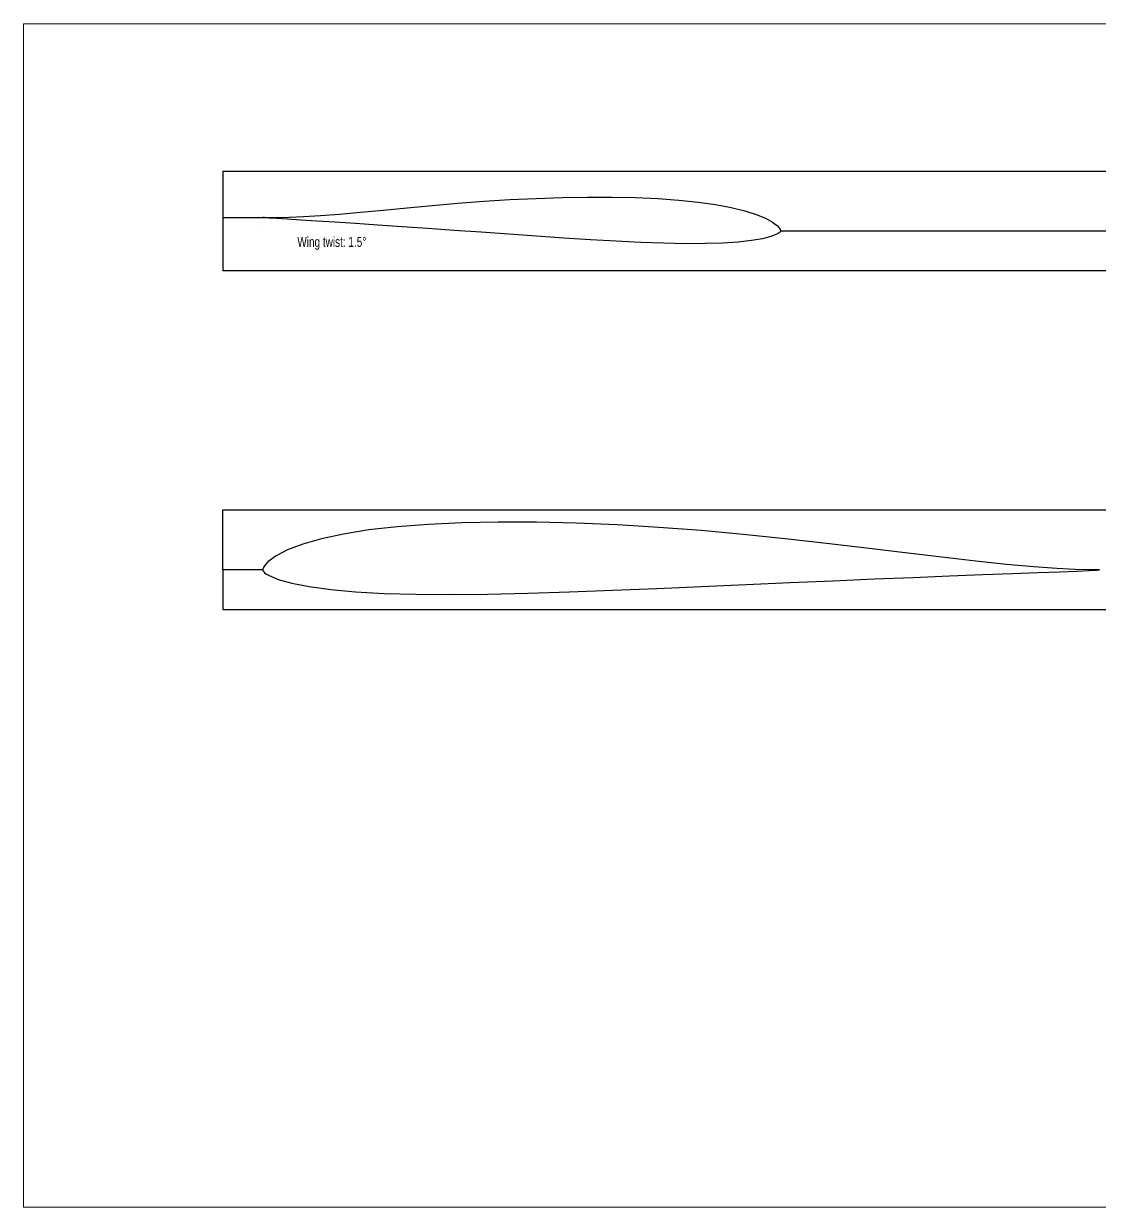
# Model space of a CAD drawing. Header units: millimetres. Extents: x 0 to 841, y -1 to 594.
# Drawn here: x 0 to 540, y 0 to 594 of the extents above; entities that cross this region are included whole.
import ezdxf

# ---------------------------------------------------------------- set-up
doc = ezdxf.new("R2010")
doc.units = ezdxf.units.MM
for name, color, linetype, lineweight in [('airfoil', 7, 'CONTINUOUS', 25), ('blatt', 7, 'CONTINUOUS', 0), ('text', 1, 'CONTINUOUS', 0)]:
    doc.layers.add(name, color=color, linetype=linetype, lineweight=lineweight)
doc.styles.get("Standard").update_dxf_attribs({"font": 'txt', "width": 0.75})

# ---------------------------------------------------------------- blocks, each defined once
blk = doc.blocks.new('mh-64-li')
at = {"layer": 'airfoil'}
for p, q in [((33.79, 6.82), (28.61, 6.73)), ((39.25, 6.8), (33.79, 6.82)), ((44.95, 6.66), (39.25, 6.8)), ((11.59, 5.11), (8.43, 4.43)), ((15.22, 5.69), (11.59, 5.11)), ((19.29, 6.16), (15.22, 5.69)), ((23.76, 6.5), (19.29, 6.16)), ((28.61, 6.73), (23.76, 6.5)), ((50.83, 6.41), (44.95, 6.66)), ((56.82, 6.05), (50.83, 6.41)), ((62.88, 5.6), (56.82, 6.05)), ((68.93, 5.06), (62.88, 5.6)), ((5.75, 3.67), (3.58, 2.83)), ((8.43, 4.43), (5.75, 3.67)), ((74.94, 4.44), (68.93, 5.06)), ((80.85, 3.77), (74.94, 4.44)), ((86.61, 3.08), (80.85, 3.77)), ((1.91, 1.97), (0.75, 1.12)), ((3.58, 2.83), (1.91, 1.97)), ((92.15, 2.4), (86.61, 3.08)), ((97.4, 1.77), (92.15, 2.4)), ((102.28, 1.22), (97.4, 1.77)), ((0.03, 0.12), (0, 0)), ((0.11, 0.33), (0.03, 0.12)), ((0.24, 0.55), (0.11, 0.33)), ((0.75, 1.12), (0.24, 0.55)), ((106.7, 0.76), (102.28, 1.22)), ((110.61, 0.42), (106.7, 0.76)), ((113.9, 0.18), (110.61, 0.42)), ((116.53, 0.04), (113.9, 0.18)), ((118.45, -0.03), (116.53, 0.04)), ((0, 0), (0.01, -0.11)), ((0.01, -0.11), (0.05, -0.21)), ((0.05, -0.21), (0.14, -0.31)), ((0.14, -0.31), (0.32, -0.48)), ((0.32, -0.48), (0.55, -0.65)), ((0.55, -0.65), (0.83, -0.81)), ((0.83, -0.81), (2.2, -1.39)), ((2.2, -1.39), (4.16, -1.93)), ((75.65, -1.85), (81.8, -1.58)), ((81.8, -1.58), (87.7, -1.33)), ((87.7, -1.33), (93.3, -1.1)), ((93.3, -1.1), (98.51, -0.89)), ((98.51, -0.89), (103.27, -0.71)), ((103.27, -0.71), (107.53, -0.55)), ((107.53, -0.55), (111.22, -0.42)), ((111.22, -0.42), (114.31, -0.31)), ((114.31, -0.31), (116.76, -0.21)), ((116.76, -0.21), (118.53, -0.13)), ((119.61, -0.04), (118.45, -0.03)), ((118.53, -0.13), (119.62, -0.06)), ((120, -0.04), (119.61, -0.04)), ((119.62, -0.06), (120, -0.04)), ((4.16, -1.93), (6.68, -2.43)), ((6.68, -2.43), (9.75, -2.85)), ((9.75, -2.85), (13.33, -3.18)), ((13.33, -3.18), (17.41, -3.4)), ((32.31, -3.5), (38.02, -3.38)), ((38.02, -3.38), (44, -3.19)), ((44, -3.19), (50.2, -2.96)), ((50.2, -2.96), (56.54, -2.69)), ((56.54, -2.69), (62.94, -2.41)), ((62.94, -2.41), (69.34, -2.13)), ((69.34, -2.13), (75.65, -1.85)), ((17.41, -3.4), (21.95, -3.53)), ((21.95, -3.53), (26.94, -3.56)), ((26.94, -3.56), (32.31, -3.5))]:
    blk.add_line(p, q, dxfattribs=at)

msp = doc.modelspace()

# ---------------------------------------------------------------- linework, layer by layer
at = {"layer": 'airfoil'}
for p, q in [((100, 520), (740, 520)), ((100, 520), (100, 470)), ((100, 496.73), (120, 496.73)), ((120, 490), (120, 490)), ((380, 490), (740, 490)), ((740, 470), (100, 470)), ((100, 470), (100, 470)), ((100, 320), (100, 350)), ((100, 350), (740, 350)), ((120, 320), (100, 320)), ((100, 320), (100, 300)), ((100, 300), (740, 300))]:
    msp.add_line(p, q, dxfattribs=at)
at = {"layer": 'blatt'}
for p, q in [((841, 594), (0, 594)), ((0, 594), (0, 0)), ((0, 0), (841, 0))]:
    msp.add_line(p, q, dxfattribs=at)

# ---------------------------------------------------------------- block references
at = {"layer": 'airfoil', "xscale": 2.166666666, "yscale": -2.166666666, "rotation": 178.5}
msp.add_blockref('mh-64-li', (380, 490), dxfattribs=at)
at = {"layer": 'airfoil', "xscale": 3.499999998089743, "yscale": 3.499999998089743}
msp.add_blockref('mh-64-li', (120, 320), dxfattribs=at)

# ---------------------------------------------------------------- texts
at = {"layer": 'text', "insert": (172, 487), "char_height": 5, "width": 100, "attachment_point": 3}
msp.add_mtext('Wing twist: 1.5%%d', dxfattribs=at)

doc.saveas('drawing.dxf')
